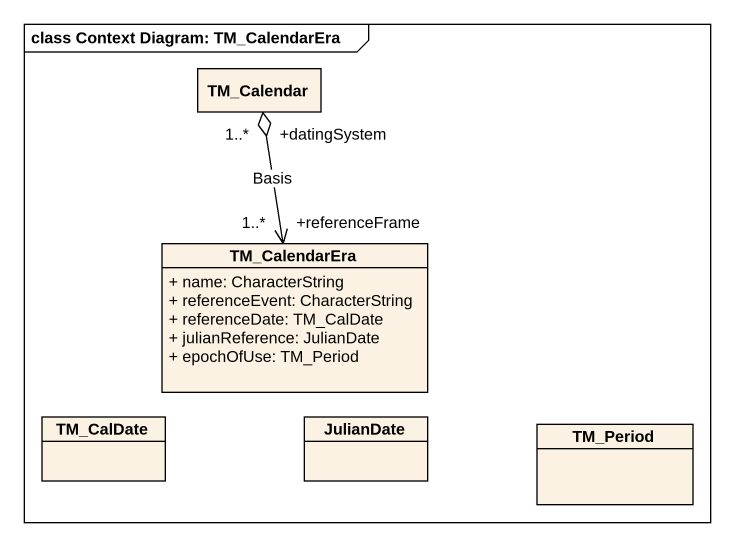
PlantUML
@startuml
mainframe class Context Diagram: TM_CalendarEra
hide circle
hide empty members
skinparam classAttributeIconSize 0
class TM_Calendar
class TM_CalendarEra {
  + name: CharacterString
  + referenceEvent: CharacterString
  + referenceDate: TM_CalDate
  + julianReference: JulianDate
  + epochOfUse: TM_Period
}
class TM_CalDate
class JulianDate
class TM_Period
TM_CalendarEra "+referenceFrame\n1..*" <-up-o "+datingSystem\n1..*" TM_Calendar : Basis
@enduml
